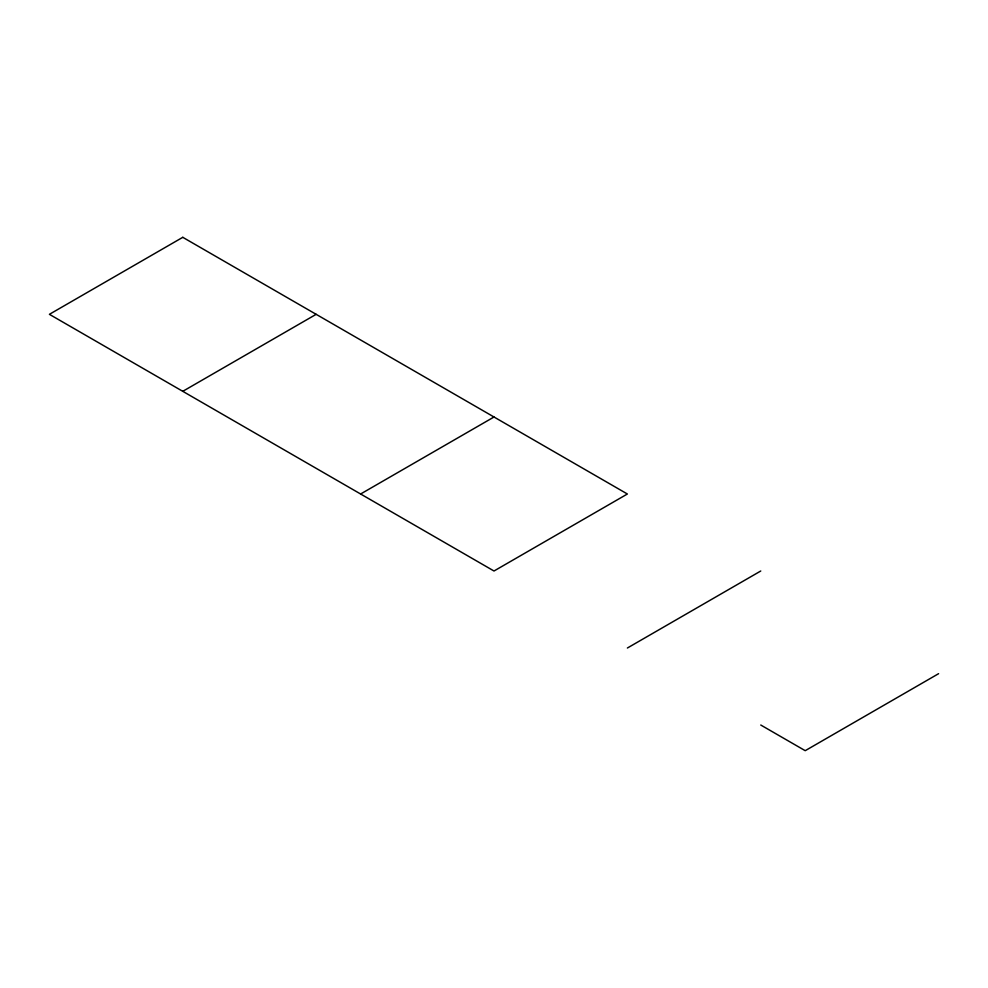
<?xml version="1.0" encoding="UTF-8"?>
<svg xmlns="http://www.w3.org/2000/svg" width="988" height="988" viewBox="0 0 988 988"><rect width="100%" height="100%" fill="white"/><g stroke="black" fill="none" stroke-linecap="round" stroke-linejoin="round"><path stroke-width="1.48" d="M182.78 391.322L316.16 314.32M360.62 494L494 416.998M627.38 648.017L760.76 571.002M938.6 673.68L805.22 750.682L760.76 725.019M182.78 237.318L49.4 314.32L494 571.002L627.38 494L182.78 237.318"/></g></svg>
